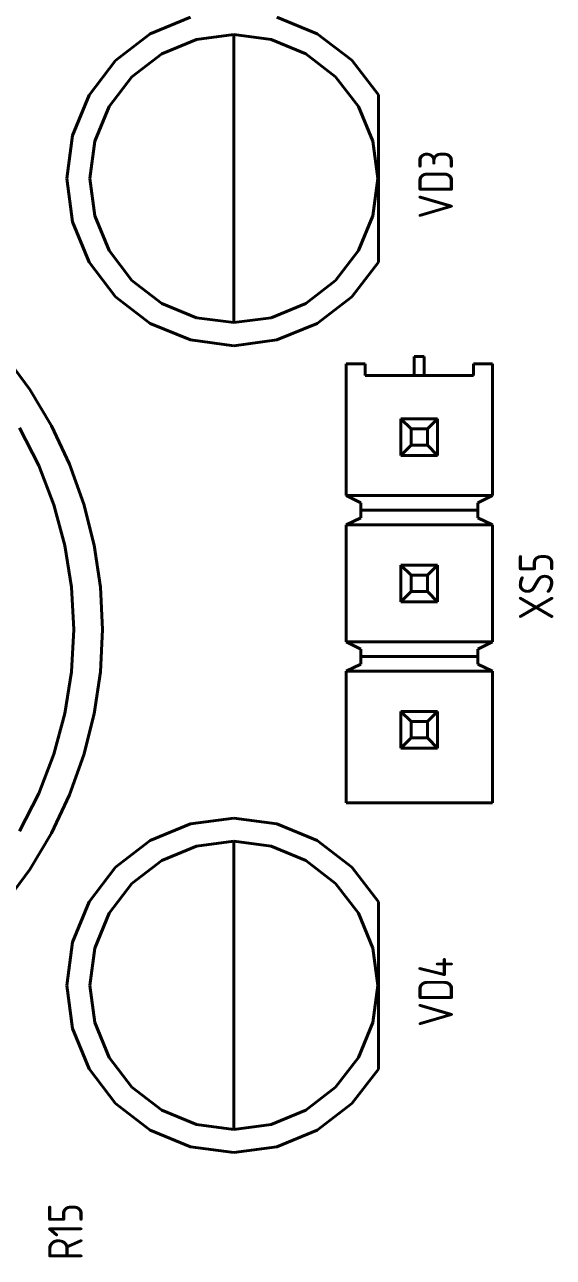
# Paper-space layout 'Layout1' of a CAD drawing. Extents: x -1 to 840, y -1 to 593.
# Drawn here: x 171 to 189.36, y 432.78 to 475.56 of the extents above; entities that cross this region are included whole.
import ezdxf

# ---------------------------------------------------------------- set-up
doc = ezdxf.new("R2010")
doc.units = 0
doc.header["$MEASUREMENT"] = 0
doc.layers.add('Основная', color=7, linetype='CONTINUOUS', lineweight=40)
doc.styles.add('GOST type A0', font='', dxfattribs={"oblique": 15, "height": 3.5})
doc.styles.get('GOST type A0').set_extended_font_data('GOST type A')

psp = doc.layouts.get("Layout1")

# ---------------------------------------------------------------- linework, layer by layer
at = {"layer": 'Основная'}
for p, q in [((176.764, 475.819), (175.366, 475.239)), ((176.764, 475.819), (175.366, 475.239)), ((176.764, 475.819), (175.366, 475.239)), ((176.764, 475.819), (175.366, 475.239)), ((181.164, 475.241), (179.766, 475.819)), ((181.164, 475.241), (179.766, 475.819)), ((181.164, 475.241), (179.766, 475.819)), ((181.164, 475.241), (179.766, 475.819)), ((175.366, 475.239), (174.164, 474.319)), ((175.366, 475.239), (174.164, 474.319)), ((175.366, 475.239), (174.164, 474.319)), ((175.366, 475.239), (174.164, 474.319)), ((176.972, 475.047), (175.766, 474.547)), ((176.972, 475.047), (175.766, 474.547)), ((178.266, 475.217), (176.972, 475.047)), ((178.266, 475.217), (176.972, 475.047)), ((179.56, 475.047), (178.266, 475.217)), ((178.266, 475.047), (178.266, 475.217)), ((179.56, 475.047), (178.266, 475.217)), ((178.266, 475.047), (178.266, 475.217)), ((178.266, 475.047), (178.266, 474.547)), ((178.266, 475.047), (178.266, 474.547)), ((180.766, 474.547), (179.56, 475.047)), ((180.766, 474.547), (179.56, 475.047)), ((182.364, 474.321), (181.164, 475.241)), ((182.364, 474.321), (181.164, 475.241)), ((182.364, 474.321), (181.164, 475.241)), ((182.364, 474.321), (181.164, 475.241)), ((175.766, 474.547), (174.73, 473.753)), ((175.766, 474.547), (174.73, 473.753)), ((178.266, 474.547), (178.266, 473.753)), ((178.266, 474.547), (178.266, 473.753)), ((181.802, 473.753), (180.766, 474.547)), ((181.802, 473.753), (180.766, 474.547)), ((174.164, 474.319), (173.242, 473.117)), ((174.164, 474.319), (173.242, 473.117)), ((174.164, 474.319), (173.242, 473.117)), ((174.164, 474.319), (173.242, 473.117)), ((183.286, 473.121), (182.364, 474.321)), ((183.286, 473.121), (182.364, 474.321)), ((183.286, 473.121), (182.364, 474.321)), ((183.286, 473.121), (182.364, 474.321)), ((174.73, 473.753), (173.936, 472.717)), ((174.73, 473.753), (173.936, 472.717)), ((178.266, 473.753), (178.266, 472.717)), ((178.266, 473.753), (178.266, 472.717)), ((182.596, 472.717), (181.802, 473.753)), ((182.596, 472.717), (181.802, 473.753)), ((173.242, 473.117), (172.664, 471.717)), ((173.242, 473.117), (172.664, 471.717)), ((173.242, 473.117), (172.664, 471.717)), ((173.242, 473.117), (172.664, 471.717)), ((183.286, 467.311), (183.286, 473.121)), ((183.286, 467.311), (183.286, 473.121)), ((183.286, 467.311), (183.286, 473.121)), ((183.286, 467.311), (183.286, 473.121)), ((173.936, 472.717), (173.436, 471.511)), ((173.936, 472.717), (173.436, 471.511)), ((178.266, 472.717), (178.266, 471.511)), ((178.266, 472.717), (178.266, 471.511)), ((183.096, 471.511), (182.596, 472.717)), ((183.096, 471.511), (182.596, 472.717)), ((172.664, 471.717), (172.466, 470.217)), ((172.664, 471.717), (172.466, 470.217)), ((172.664, 471.717), (172.466, 470.217)), ((172.664, 471.717), (172.466, 470.217)), ((173.436, 471.511), (173.266, 470.217)), ((173.436, 471.511), (173.266, 470.217)), ((178.266, 471.511), (178.266, 470.217)), ((178.266, 471.511), (178.266, 470.217)), ((183.266, 470.217), (183.096, 471.511)), ((183.266, 470.217), (183.096, 471.511)), ((172.466, 470.217), (172.664, 468.715)), ((172.664, 468.715), (172.466, 470.217)), ((172.466, 470.217), (172.664, 468.715)), ((172.664, 468.715), (172.466, 470.217)), ((173.436, 468.923), (173.266, 470.217)), ((173.436, 468.923), (173.266, 470.217)), ((178.266, 470.217), (178.266, 468.923)), ((178.266, 470.217), (178.266, 468.923)), ((183.266, 470.217), (183.096, 468.923)), ((183.266, 470.217), (183.096, 468.923)), ((173.936, 467.717), (173.436, 468.923)), ((173.936, 467.717), (173.436, 468.923)), ((178.266, 468.923), (178.266, 467.717)), ((178.266, 468.923), (178.266, 467.717)), ((183.096, 468.923), (182.596, 467.717)), ((183.096, 468.923), (182.596, 467.717)), ((172.664, 468.715), (173.242, 467.317)), ((173.242, 467.317), (172.664, 468.715)), ((172.664, 468.715), (173.242, 467.317)), ((173.242, 467.317), (172.664, 468.715)), ((174.73, 466.681), (173.936, 467.717)), ((174.73, 466.681), (173.936, 467.717)), ((178.266, 467.717), (178.266, 466.681)), ((178.266, 467.717), (178.266, 466.681)), ((182.596, 467.717), (181.802, 466.681)), ((182.596, 467.717), (181.802, 466.681)), ((173.242, 467.317), (174.164, 466.115)), ((174.164, 466.115), (173.242, 467.317)), ((173.242, 467.317), (174.164, 466.115)), ((174.164, 466.115), (173.242, 467.317)), ((182.364, 466.113), (183.286, 467.311)), ((183.286, 467.311), (182.364, 466.113)), ((182.364, 466.113), (183.286, 467.311)), ((183.286, 467.311), (182.364, 466.113)), ((175.766, 465.887), (174.73, 466.681)), ((175.766, 465.887), (174.73, 466.681)), ((178.266, 466.681), (178.266, 465.887)), ((178.266, 466.681), (178.266, 465.887)), ((181.802, 466.681), (180.766, 465.887)), ((181.802, 466.681), (180.766, 465.887)), ((174.164, 466.115), (175.366, 465.193)), ((175.366, 465.193), (174.164, 466.115)), ((174.164, 466.115), (175.366, 465.193)), ((175.366, 465.193), (174.164, 466.115)), ((176.972, 465.387), (175.766, 465.887)), ((176.972, 465.387), (175.766, 465.887)), ((178.266, 465.887), (178.266, 465.387)), ((178.266, 465.887), (178.266, 465.387)), ((180.766, 465.887), (179.56, 465.387)), ((180.766, 465.887), (179.56, 465.387)), ((181.164, 465.193), (182.364, 466.113)), ((182.364, 466.113), (181.164, 465.193)), ((181.164, 465.193), (182.364, 466.113)), ((182.364, 466.113), (181.164, 465.193)), ((175.366, 465.193), (176.764, 464.615)), ((176.764, 464.615), (175.366, 465.193)), ((175.366, 465.193), (176.764, 464.615)), ((176.764, 464.615), (175.366, 465.193)), ((178.266, 465.217), (176.972, 465.387)), ((178.266, 465.217), (176.972, 465.387)), ((179.56, 465.387), (178.266, 465.217)), ((178.266, 465.217), (178.266, 465.387)), ((179.56, 465.387), (178.266, 465.217)), ((178.266, 465.217), (178.266, 465.387)), ((179.766, 464.615), (181.164, 465.193)), ((181.164, 465.193), (179.766, 464.615)), ((179.766, 464.615), (181.164, 465.193)), ((181.164, 465.193), (179.766, 464.615)), ((176.764, 464.615), (178.266, 464.417)), ((178.266, 464.417), (176.764, 464.615)), ((176.764, 464.615), (178.266, 464.417)), ((178.266, 464.417), (176.764, 464.615)), ((178.266, 464.417), (179.766, 464.615)), ((179.766, 464.615), (178.266, 464.417)), ((178.266, 464.417), (179.766, 464.615)), ((179.766, 464.615), (178.266, 464.417)), ((171.178, 462.901), (170.3, 464.083)), ((171.178, 462.901), (170.3, 464.083)), ((171.178, 462.901), (170.3, 464.083)), ((171.178, 462.901), (170.3, 464.083)), ((182.826, 463.787), (182.166, 463.787)), ((182.166, 463.787), (182.166, 459.215)), ((182.166, 463.787), (182.166, 459.215)), ((182.826, 463.787), (182.166, 463.787)), ((182.826, 463.787), (182.166, 463.787)), ((182.166, 463.787), (182.166, 459.215)), ((182.166, 463.787), (182.166, 459.215)), ((182.826, 463.787), (182.166, 463.787)), ((182.826, 463.381), (182.826, 463.787)), ((182.826, 463.787), (182.826, 463.381)), ((182.826, 463.381), (182.826, 463.787)), ((182.826, 463.787), (182.826, 463.381)), ((184.878, 464.041), (184.534, 464.041)), ((184.534, 464.041), (184.534, 463.381)), ((184.878, 464.041), (184.534, 464.041)), ((184.534, 464.041), (184.534, 463.381)), ((184.878, 464.041), (184.534, 464.041)), ((184.534, 464.041), (184.534, 463.381)), ((184.878, 464.041), (184.534, 464.041)), ((184.534, 464.041), (184.534, 463.381)), ((184.878, 463.381), (184.878, 464.041)), ((184.878, 464.041), (184.878, 463.381)), ((184.878, 463.381), (184.878, 464.041)), ((184.878, 464.041), (184.878, 463.381)), ((187.246, 463.787), (186.586, 463.787)), ((186.586, 463.787), (186.586, 463.381)), ((187.246, 463.787), (186.586, 463.787)), ((186.586, 463.787), (186.586, 463.381)), ((187.246, 463.787), (186.586, 463.787)), ((186.586, 463.787), (186.586, 463.381)), ((187.246, 463.787), (186.586, 463.787)), ((186.586, 463.787), (186.586, 463.381)), ((187.246, 459.215), (187.246, 463.787)), ((187.246, 463.787), (187.246, 459.215)), ((187.246, 459.215), (187.246, 463.787)), ((187.246, 463.787), (187.246, 459.215)), ((184.534, 463.381), (182.826, 463.381)), ((182.826, 463.381), (186.586, 463.381)), ((184.534, 463.381), (182.826, 463.381)), ((182.826, 463.381), (186.586, 463.381)), ((186.586, 463.381), (184.878, 463.381)), ((186.586, 463.381), (184.878, 463.381)), ((171.934, 461.639), (171.178, 462.901)), ((171.934, 461.639), (171.178, 462.901)), ((171.934, 461.639), (171.178, 462.901)), ((171.934, 461.639), (171.178, 462.901)), ((172.564, 460.307), (171.934, 461.639)), ((172.564, 460.307), (171.934, 461.639)), ((172.564, 460.307), (171.934, 461.639)), ((172.564, 460.307), (171.934, 461.639)), ((184.072, 461.881), (184.072, 460.611)), ((184.072, 461.881), (184.424, 461.529)), ((185.342, 461.881), (184.072, 461.881)), ((184.072, 461.881), (184.072, 460.611)), ((184.072, 461.881), (184.424, 461.529)), ((185.342, 461.881), (184.072, 461.881)), ((185.342, 461.881), (184.99, 461.529)), ((185.342, 461.881), (184.99, 461.529)), ((185.342, 461.881), (185.342, 460.611)), ((185.342, 461.881), (185.342, 460.611)), ((171.496, 460.261), (170.83, 461.567)), ((171.496, 460.261), (170.83, 461.567)), ((184.424, 461.529), (184.424, 460.963)), ((184.99, 461.529), (184.424, 461.529)), ((184.424, 461.529), (184.424, 460.963)), ((184.99, 461.529), (184.424, 461.529)), ((184.99, 461.529), (184.99, 460.963)), ((184.99, 461.529), (184.99, 460.963)), ((184.424, 460.963), (184.072, 460.611)), ((184.424, 460.963), (184.072, 460.611)), ((184.99, 460.963), (184.424, 460.963)), ((184.99, 460.963), (184.424, 460.963)), ((184.99, 460.963), (185.342, 460.611)), ((184.99, 460.963), (185.342, 460.611)), ((185.342, 460.611), (184.072, 460.611)), ((185.342, 460.611), (184.072, 460.611)), ((172.02, 458.893), (171.496, 460.261)), ((172.02, 458.893), (171.496, 460.261)), ((173.06, 458.921), (172.564, 460.307)), ((173.06, 458.921), (172.564, 460.307)), ((173.06, 458.921), (172.564, 460.307)), ((173.06, 458.921), (172.564, 460.307)), ((182.166, 459.215), (182.674, 458.967)), ((182.166, 459.215), (182.674, 458.967)), ((182.166, 459.215), (187.246, 459.215)), ((182.166, 459.215), (182.674, 458.967)), ((182.166, 459.215), (182.674, 458.967)), ((182.166, 459.215), (187.246, 459.215)), ((186.738, 458.967), (187.246, 459.215)), ((187.246, 459.215), (186.738, 458.967)), ((186.738, 458.967), (187.246, 459.215)), ((187.246, 459.215), (186.738, 458.967)), ((172.4, 457.477), (172.02, 458.893)), ((172.4, 457.477), (172.02, 458.893)), ((173.418, 457.493), (173.06, 458.921)), ((173.418, 457.493), (173.06, 458.921)), ((173.418, 457.493), (173.06, 458.921)), ((173.418, 457.493), (173.06, 458.921)), ((182.674, 458.967), (182.674, 458.447)), ((182.674, 458.967), (182.674, 458.707)), ((182.674, 458.967), (182.674, 458.447)), ((182.674, 458.967), (182.674, 458.707)), ((182.674, 458.707), (186.738, 458.707)), ((182.674, 458.707), (182.674, 458.447)), ((182.674, 458.707), (186.738, 458.707)), ((182.674, 458.707), (182.674, 458.447)), ((186.738, 458.447), (186.738, 458.967)), ((186.738, 458.967), (186.738, 458.707)), ((186.738, 458.447), (186.738, 458.967)), ((186.738, 458.967), (186.738, 458.707)), ((186.738, 458.707), (186.738, 458.447)), ((186.738, 458.707), (186.738, 458.447)), ((182.674, 458.447), (182.166, 458.199)), ((182.674, 458.447), (182.166, 458.199)), ((182.674, 458.447), (182.166, 458.199)), ((182.674, 458.447), (182.166, 458.199)), ((182.166, 458.199), (182.166, 454.135)), ((182.166, 458.199), (182.166, 454.135)), ((182.166, 458.199), (187.246, 458.199)), ((182.166, 458.199), (182.166, 454.135)), ((182.166, 458.199), (182.166, 454.135)), ((182.166, 458.199), (187.246, 458.199)), ((187.246, 458.199), (186.738, 458.447)), ((186.738, 458.447), (187.246, 458.199)), ((187.246, 458.199), (186.738, 458.447)), ((186.738, 458.447), (187.246, 458.199)), ((187.246, 454.135), (187.246, 458.199)), ((187.246, 458.199), (187.246, 454.135)), ((187.246, 454.135), (187.246, 458.199)), ((187.246, 458.199), (187.246, 454.135)), ((172.63, 456.031), (172.4, 457.477)), ((172.63, 456.031), (172.4, 457.477)), ((173.634, 456.037), (173.418, 457.493)), ((173.634, 456.037), (173.418, 457.493)), ((173.634, 456.037), (173.418, 457.493)), ((173.634, 456.037), (173.418, 457.493)), ((184.072, 456.801), (184.072, 455.531)), ((184.072, 456.801), (184.424, 456.449)), ((185.342, 456.801), (184.072, 456.801)), ((184.072, 456.801), (184.072, 455.531)), ((184.072, 456.801), (184.424, 456.449)), ((185.342, 456.801), (184.072, 456.801)), ((185.342, 456.801), (184.99, 456.449)), ((185.342, 456.801), (184.99, 456.449)), ((185.342, 456.801), (185.342, 455.531)), ((185.342, 456.801), (185.342, 455.531)), ((184.424, 456.449), (184.424, 455.883)), ((184.99, 456.449), (184.424, 456.449)), ((184.424, 456.449), (184.424, 455.883)), ((184.99, 456.449), (184.424, 456.449)), ((184.99, 456.449), (184.99, 455.883)), ((184.99, 456.449), (184.99, 455.883)), ((172.706, 454.567), (172.63, 456.031)), ((172.706, 454.567), (172.63, 456.031)), ((173.706, 454.567), (173.634, 456.037)), ((173.706, 454.567), (173.634, 456.037)), ((173.706, 454.567), (173.634, 456.037)), ((173.706, 454.567), (173.634, 456.037)), ((184.424, 455.883), (184.072, 455.531)), ((184.424, 455.883), (184.072, 455.531)), ((184.99, 455.883), (184.424, 455.883)), ((184.99, 455.883), (184.424, 455.883)), ((184.99, 455.883), (185.342, 455.531)), ((184.99, 455.883), (185.342, 455.531)), ((185.342, 455.531), (184.072, 455.531)), ((185.342, 455.531), (184.072, 455.531)), ((172.63, 453.103), (172.706, 454.567)), ((172.63, 453.103), (172.706, 454.567)), ((173.634, 453.097), (173.706, 454.567)), ((173.634, 453.097), (173.706, 454.567)), ((173.634, 453.097), (173.706, 454.567)), ((173.634, 453.097), (173.706, 454.567)), ((182.166, 454.135), (182.674, 453.887)), ((187.246, 454.135), (182.166, 454.135)), ((182.166, 454.135), (182.674, 453.887)), ((182.166, 454.135), (182.674, 453.887)), ((187.246, 454.135), (182.166, 454.135)), ((182.166, 454.135), (182.674, 453.887)), ((186.738, 453.887), (187.246, 454.135)), ((187.246, 454.135), (186.738, 453.887)), ((186.738, 453.887), (187.246, 454.135)), ((187.246, 454.135), (186.738, 453.887)), ((182.674, 453.887), (182.674, 453.367)), ((182.674, 453.887), (182.674, 453.627)), ((182.674, 453.887), (182.674, 453.367)), ((182.674, 453.887), (182.674, 453.627)), ((182.674, 453.627), (186.738, 453.627)), ((182.674, 453.627), (182.674, 453.367)), ((182.674, 453.627), (186.738, 453.627)), ((182.674, 453.627), (182.674, 453.367)), ((186.738, 453.367), (186.738, 453.887)), ((186.738, 453.887), (186.738, 453.627)), ((186.738, 453.367), (186.738, 453.887)), ((186.738, 453.887), (186.738, 453.627)), ((186.738, 453.627), (186.738, 453.367)), ((186.738, 453.627), (186.738, 453.367)), ((172.4, 451.657), (172.63, 453.103)), ((172.4, 451.657), (172.63, 453.103)), ((173.418, 451.641), (173.634, 453.097)), ((173.418, 451.641), (173.634, 453.097)), ((173.418, 451.641), (173.634, 453.097)), ((173.418, 451.641), (173.634, 453.097)), ((182.674, 453.367), (182.166, 453.119)), ((182.674, 453.367), (182.166, 453.119)), ((182.674, 453.367), (182.166, 453.119)), ((182.674, 453.367), (182.166, 453.119)), ((182.166, 453.119), (182.166, 448.547)), ((182.166, 453.119), (182.166, 448.547)), ((187.246, 453.119), (182.166, 453.119)), ((182.166, 453.119), (182.166, 448.547)), ((182.166, 453.119), (182.166, 448.547)), ((187.246, 453.119), (182.166, 453.119)), ((187.246, 453.119), (186.738, 453.367)), ((186.738, 453.367), (187.246, 453.119)), ((187.246, 453.119), (186.738, 453.367)), ((186.738, 453.367), (187.246, 453.119)), ((187.246, 448.547), (187.246, 453.119)), ((187.246, 453.119), (187.246, 448.547)), ((187.246, 448.547), (187.246, 453.119)), ((187.246, 453.119), (187.246, 448.547)), ((172.02, 450.241), (172.4, 451.657)), ((172.02, 450.241), (172.4, 451.657)), ((173.06, 450.213), (173.418, 451.641)), ((173.06, 450.213), (173.418, 451.641)), ((173.06, 450.213), (173.418, 451.641)), ((173.06, 450.213), (173.418, 451.641)), ((184.072, 451.721), (184.424, 451.369)), ((185.342, 451.721), (184.072, 451.721)), ((184.072, 451.721), (184.072, 450.451)), ((184.072, 451.721), (184.424, 451.369)), ((185.342, 451.721), (184.072, 451.721)), ((184.072, 451.721), (184.072, 450.451)), ((184.424, 451.369), (184.424, 450.803)), ((184.99, 451.369), (184.424, 451.369)), ((184.424, 451.369), (184.424, 450.803)), ((184.99, 451.369), (184.424, 451.369)), ((185.342, 451.721), (184.99, 451.369)), ((185.342, 451.721), (184.99, 451.369)), ((184.99, 451.369), (184.99, 450.803)), ((184.99, 451.369), (184.99, 450.803)), ((185.342, 451.721), (185.342, 450.451)), ((185.342, 451.721), (185.342, 450.451)), ((184.424, 450.803), (184.072, 450.451)), ((184.424, 450.803), (184.072, 450.451)), ((184.99, 450.803), (184.424, 450.803)), ((184.99, 450.803), (184.424, 450.803)), ((184.99, 450.803), (185.342, 450.451)), ((184.99, 450.803), (185.342, 450.451)), ((171.496, 448.873), (172.02, 450.241)), ((171.496, 448.873), (172.02, 450.241)), ((172.564, 448.827), (173.06, 450.213)), ((172.564, 448.827), (173.06, 450.213)), ((172.564, 448.827), (173.06, 450.213)), ((172.564, 448.827), (173.06, 450.213)), ((185.342, 450.451), (184.072, 450.451)), ((185.342, 450.451), (184.072, 450.451)), ((170.83, 447.567), (171.496, 448.873)), ((170.83, 447.567), (171.496, 448.873)), ((171.934, 447.497), (172.564, 448.827)), ((171.934, 447.497), (172.564, 448.827)), ((171.934, 447.497), (172.564, 448.827)), ((171.934, 447.497), (172.564, 448.827)), ((182.166, 448.547), (187.246, 448.547)), ((182.166, 448.547), (187.246, 448.547)), ((182.166, 448.547), (187.246, 448.547)), ((182.166, 448.547), (187.246, 448.547)), ((178.266, 448.017), (176.764, 447.819)), ((178.266, 448.017), (176.764, 447.819)), ((178.266, 448.017), (176.764, 447.819)), ((178.266, 448.017), (176.764, 447.819)), ((179.766, 447.819), (178.266, 448.017)), ((179.766, 447.819), (178.266, 448.017)), ((179.766, 447.819), (178.266, 448.017)), ((179.766, 447.819), (178.266, 448.017)), ((171.178, 446.233), (171.934, 447.497)), ((171.178, 446.233), (171.934, 447.497)), ((171.178, 446.233), (171.934, 447.497)), ((171.178, 446.233), (171.934, 447.497)), ((176.764, 447.819), (175.366, 447.239)), ((176.764, 447.819), (175.366, 447.239)), ((176.764, 447.819), (175.366, 447.239)), ((176.764, 447.819), (175.366, 447.239)), ((181.164, 447.241), (179.766, 447.819)), ((181.164, 447.241), (179.766, 447.819)), ((181.164, 447.241), (179.766, 447.819)), ((181.164, 447.241), (179.766, 447.819)), ((175.366, 447.239), (174.164, 446.319)), ((175.366, 447.239), (174.164, 446.319)), ((175.366, 447.239), (174.164, 446.319)), ((175.366, 447.239), (174.164, 446.319)), ((178.266, 447.217), (176.972, 447.047)), ((178.266, 447.217), (176.972, 447.047)), ((179.56, 447.047), (178.266, 447.217)), ((178.266, 447.047), (178.266, 447.217)), ((179.56, 447.047), (178.266, 447.217)), ((178.266, 447.047), (178.266, 447.217)), ((182.364, 446.321), (181.164, 447.241)), ((182.364, 446.321), (181.164, 447.241)), ((182.364, 446.321), (181.164, 447.241)), ((182.364, 446.321), (181.164, 447.241)), ((176.972, 447.047), (175.766, 446.547)), ((176.972, 447.047), (175.766, 446.547)), ((178.266, 447.047), (178.266, 446.547)), ((178.266, 447.047), (178.266, 446.547)), ((180.766, 446.547), (179.56, 447.047)), ((180.766, 446.547), (179.56, 447.047)), ((170.3, 445.051), (171.178, 446.233)), ((170.3, 445.051), (171.178, 446.233)), ((170.3, 445.051), (171.178, 446.233)), ((170.3, 445.051), (171.178, 446.233)), ((174.164, 446.319), (173.242, 445.117)), ((174.164, 446.319), (173.242, 445.117)), ((174.164, 446.319), (173.242, 445.117)), ((174.164, 446.319), (173.242, 445.117)), ((175.766, 446.547), (174.73, 445.753)), ((175.766, 446.547), (174.73, 445.753)), ((178.266, 446.547), (178.266, 445.753)), ((178.266, 446.547), (178.266, 445.753)), ((181.802, 445.753), (180.766, 446.547)), ((181.802, 445.753), (180.766, 446.547)), ((183.286, 445.121), (182.364, 446.321)), ((183.286, 445.121), (182.364, 446.321)), ((183.286, 445.121), (182.364, 446.321)), ((183.286, 445.121), (182.364, 446.321)), ((174.73, 445.753), (173.936, 444.717)), ((174.73, 445.753), (173.936, 444.717)), ((178.266, 445.753), (178.266, 444.717)), ((178.266, 445.753), (178.266, 444.717)), ((182.596, 444.717), (181.802, 445.753)), ((182.596, 444.717), (181.802, 445.753)), ((173.242, 445.117), (172.664, 443.717)), ((173.242, 445.117), (172.664, 443.717)), ((173.242, 445.117), (172.664, 443.717)), ((173.242, 445.117), (172.664, 443.717)), ((183.286, 439.311), (183.286, 445.121)), ((183.286, 439.311), (183.286, 445.121)), ((183.286, 439.311), (183.286, 445.121)), ((183.286, 439.311), (183.286, 445.121)), ((173.936, 444.717), (173.436, 443.511)), ((173.936, 444.717), (173.436, 443.511)), ((178.266, 444.717), (178.266, 443.511)), ((178.266, 444.717), (178.266, 443.511)), ((183.096, 443.511), (182.596, 444.717)), ((183.096, 443.511), (182.596, 444.717)), ((172.664, 443.717), (172.466, 442.217)), ((172.664, 443.717), (172.466, 442.217)), ((172.664, 443.717), (172.466, 442.217)), ((172.664, 443.717), (172.466, 442.217)), ((173.436, 443.511), (173.266, 442.217)), ((173.436, 443.511), (173.266, 442.217)), ((178.266, 443.511), (178.266, 442.217)), ((178.266, 443.511), (178.266, 442.217)), ((183.266, 442.217), (183.096, 443.511)), ((183.266, 442.217), (183.096, 443.511)), ((172.466, 442.217), (172.664, 440.715)), ((172.664, 440.715), (172.466, 442.217)), ((172.466, 442.217), (172.664, 440.715)), ((172.664, 440.715), (172.466, 442.217)), ((173.436, 440.923), (173.266, 442.217)), ((173.436, 440.923), (173.266, 442.217)), ((178.266, 442.217), (178.266, 440.923)), ((178.266, 442.217), (178.266, 440.923)), ((183.266, 442.217), (183.096, 440.923)), ((183.266, 442.217), (183.096, 440.923)), ((172.664, 440.715), (173.242, 439.317)), ((173.242, 439.317), (172.664, 440.715)), ((172.664, 440.715), (173.242, 439.317)), ((173.242, 439.317), (172.664, 440.715)), ((173.936, 439.717), (173.436, 440.923)), ((173.936, 439.717), (173.436, 440.923)), ((178.266, 440.923), (178.266, 439.717)), ((178.266, 440.923), (178.266, 439.717)), ((183.096, 440.923), (182.596, 439.717)), ((183.096, 440.923), (182.596, 439.717)), ((174.73, 438.681), (173.936, 439.717)), ((174.73, 438.681), (173.936, 439.717)), ((178.266, 439.717), (178.266, 438.681)), ((178.266, 439.717), (178.266, 438.681)), ((182.596, 439.717), (181.802, 438.681)), ((182.596, 439.717), (181.802, 438.681)), ((173.242, 439.317), (174.164, 438.115)), ((174.164, 438.115), (173.242, 439.317)), ((173.242, 439.317), (174.164, 438.115)), ((174.164, 438.115), (173.242, 439.317)), ((182.364, 438.113), (183.286, 439.311)), ((183.286, 439.311), (182.364, 438.113)), ((182.364, 438.113), (183.286, 439.311)), ((183.286, 439.311), (182.364, 438.113)), ((175.766, 437.887), (174.73, 438.681)), ((175.766, 437.887), (174.73, 438.681)), ((178.266, 438.681), (178.266, 437.887)), ((178.266, 438.681), (178.266, 437.887)), ((181.802, 438.681), (180.766, 437.887)), ((181.802, 438.681), (180.766, 437.887)), ((174.164, 438.115), (175.366, 437.193)), ((175.366, 437.193), (174.164, 438.115)), ((174.164, 438.115), (175.366, 437.193)), ((175.366, 437.193), (174.164, 438.115)), ((181.164, 437.193), (182.364, 438.113)), ((182.364, 438.113), (181.164, 437.193)), ((181.164, 437.193), (182.364, 438.113)), ((182.364, 438.113), (181.164, 437.193)), ((176.972, 437.387), (175.766, 437.887)), ((176.972, 437.387), (175.766, 437.887)), ((178.266, 437.887), (178.266, 437.387)), ((178.266, 437.887), (178.266, 437.387)), ((180.766, 437.887), (179.56, 437.387)), ((180.766, 437.887), (179.56, 437.387)), ((178.266, 437.217), (176.972, 437.387)), ((178.266, 437.217), (176.972, 437.387)), ((179.56, 437.387), (178.266, 437.217)), ((178.266, 437.217), (178.266, 437.387)), ((179.56, 437.387), (178.266, 437.217)), ((178.266, 437.217), (178.266, 437.387)), ((175.366, 437.193), (176.764, 436.615)), ((176.764, 436.615), (175.366, 437.193)), ((175.366, 437.193), (176.764, 436.615)), ((176.764, 436.615), (175.366, 437.193)), ((179.766, 436.615), (181.164, 437.193)), ((181.164, 437.193), (179.766, 436.615)), ((179.766, 436.615), (181.164, 437.193)), ((181.164, 437.193), (179.766, 436.615)), ((176.764, 436.615), (178.266, 436.417)), ((178.266, 436.417), (176.764, 436.615)), ((176.764, 436.615), (178.266, 436.417)), ((178.266, 436.417), (176.764, 436.615)), ((178.266, 436.417), (179.766, 436.615)), ((179.766, 436.615), (178.266, 436.417)), ((178.266, 436.417), (179.766, 436.615)), ((179.766, 436.615), (178.266, 436.417))]:
    psp.add_line(p, q, dxfattribs=at)

# ---------------------------------------------------------------- texts
at = {"layer": 'Основная', "style": 'GOST type A0'}
for s, p in [('VD3', (185.878, 468.821)), ('XS5', (189.363, 454.899)), ('VD4', (185.878, 440.77)), ('R15', (173.017, 432.674))]:
    psp.add_text(s, height=1.2, rotation=90, dxfattribs=at).set_placement(p)

doc.saveas('drawing.dxf')
